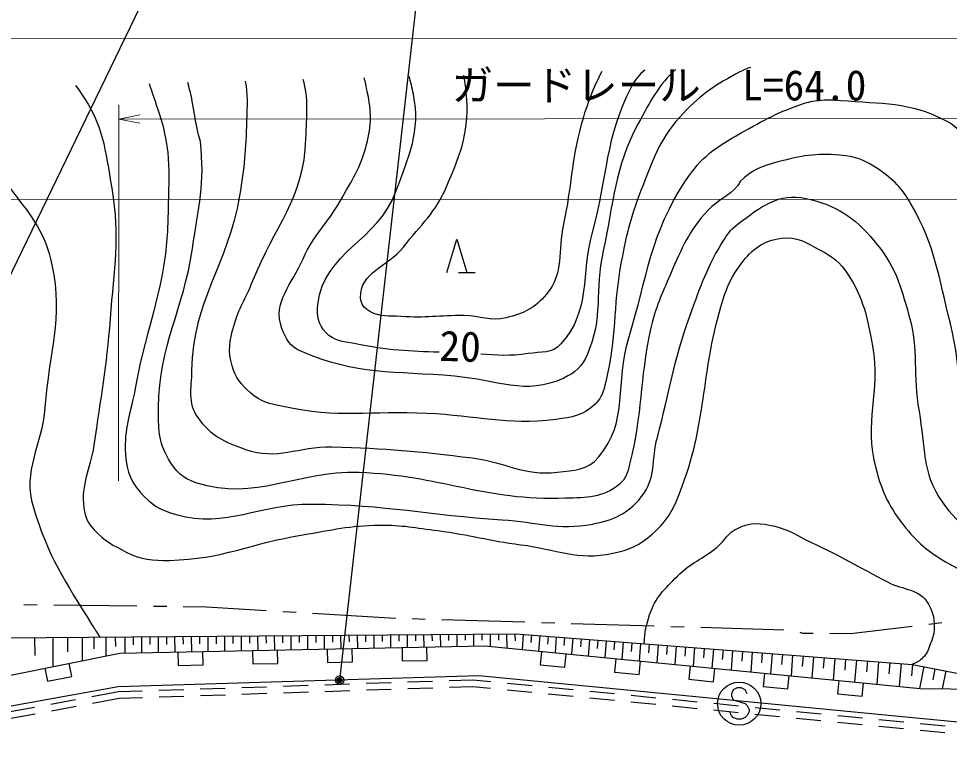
# Model space of a CAD drawing. Units: millimetres, scale not verified. Extents: x 40000 to 680000, y 20000 to 380000.
# Drawn here: x 372894 to 428962, y 297695 to 341401 of the extents above; entities that cross this region are included whole.
import ezdxf
from ezdxf.enums import TextEntityAlignment as Align

# ---------------------------------------------------------------- set-up
doc = ezdxf.new("R2010")
doc.units = ezdxf.units.MM
doc.header["$LTSCALE"] = 1000
doc.header["$PDMODE"] = 32
doc.header["$PDSIZE"] = 500
for name, color, linetype, lineweight in [('M-BGD', 7, 'Continuous', 25), ('M-BMK-ROW', 30, 'Continuous', 25), ('M-STR-HTXT', 7, 'Continuous', 13), ('M-STR-STRC', 7, 'Continuous', 25)]:
    doc.layers.add(name, color=color, linetype=linetype, lineweight=lineweight)
doc.styles.add('ＭＳ ゴシック', font='')
doc.styles.get('ＭＳ ゴシック').set_extended_font_data('MS Gothic')

msp = doc.modelspace()

# ---------------------------------------------------------------- linework, layer by layer
at = {"layer": 'M-BGD'}
for p, q in [((398689, 326118), (399289, 328118)), ((399289, 328118), (399889, 326118)), ((399389, 326118), (400389, 326118)), ((373854, 304134), (373862, 303039)), ((374948, 304142), (374962, 302375)), ((375832, 304149), (375839, 303265)), ((376716, 304156), (376727, 302729)), ((377429, 304161), (377434, 303448)), ((378142, 304167), (378151, 303016)), ((378718, 304171), (378722, 303596)), ((379293, 304176), (379301, 303192)), ((379793, 304180), (379797, 303688)), ((380293, 304183), (380301, 303212)), ((380793, 304187), (380797, 303702)), ((381293, 304191), (381301, 303232)), ((381793, 304195), (381797, 303715)), ((382293, 304199), (382301, 303251)), ((382793, 304203), (382797, 303729)), ((383293, 304207), (383300, 303271)), ((383793, 304211), (383797, 303743)), ((384293, 304214), (384300, 303291)), ((384793, 304218), (384797, 303757)), ((385293, 304222), (385300, 303311)), ((385793, 304226), (385797, 303770)), ((386293, 304230), (386300, 303330)), ((386793, 304234), (386797, 303784)), ((387293, 304238), (387300, 303350)), ((387793, 304241), (387797, 303798)), ((388293, 304245), (388300, 303370)), ((388793, 304249), (388796, 303811)), ((389293, 304253), (389300, 303390)), ((389793, 304257), (389796, 303825)), ((390293, 304261), (390300, 303409)), ((390793, 304265), (390796, 303839)), ((391293, 304269), (391299, 303429)), ((391793, 304272), (391796, 303853)), ((392293, 304276), (392299, 303449)), ((392793, 304280), (392796, 303866)), ((393293, 304284), (393299, 303469)), ((393793, 304288), (393796, 303880)), ((394293, 304292), (394299, 303488)), ((394793, 304296), (394796, 303894)), ((395293, 304300), (395299, 303508)), ((395793, 304303), (395796, 303908)), ((396293, 304307), (396299, 303528)), ((396793, 304311), (396796, 303921)), ((397293, 304315), (397299, 303547)), ((397793, 304319), (397796, 303935)), ((398293, 304323), (398299, 303567)), ((398793, 304327), (398796, 303949)), ((399293, 304330), (399298, 303587)), ((399793, 304334), (399796, 303963)), ((400293, 304338), (400298, 303607)), ((400793, 304342), (400796, 303976)), ((401293, 304346), (401299, 303589)), ((401793, 304350), (401796, 303971)), ((402293, 304354), (402299, 303491)), ((402793, 304358), (402796, 303926)), ((403291, 304323), (403220, 303401)), ((403790, 304285), (403754, 303824)), ((404288, 304246), (404215, 303304)), ((404787, 304208), (404750, 303736)), ((405285, 304169), (405211, 303206)), ((405784, 304131), (405747, 303649)), ((406282, 304092), (406206, 303109)), ((406781, 304054), (406743, 303562)), ((407279, 304015), (407202, 303011)), ((407781, 303976), (407743, 303475)), ((408283, 303938), (408204, 302913)), ((408795, 303898), (408756, 303386)), ((386991, 303344), (387006, 302544)), ((388506, 302574), (388490, 303374)), ((391490, 303433), (391506, 302633)), ((393005, 302663), (392989, 303462)), ((395989, 303522), (396005, 302722)), ((397504, 302751), (397489, 303551)), ((409307, 303858), (409227, 302813)), ((409830, 303818), (409790, 303296)), ((410353, 303778), (410270, 302711)), ((410886, 303737), (410845, 303203)), ((411419, 303695), (411335, 302607)), ((411963, 303653), (411921, 303109)), ((412507, 303611), (412422, 302501)), ((413063, 303568), (413020, 303013)), ((413618, 303525), (413530, 302392)), ((414184, 303482), (414141, 302915)), ((414751, 303438), (414662, 302282)), ((415329, 303393), (415284, 302815)), ((415907, 303349), (415816, 302169)), ((382492, 303255), (382507, 302455)), ((384007, 302485), (383991, 303285)), ((404387, 303287), (404309, 302491)), ((405802, 302345), (405880, 303141)), ((408866, 302849), (408788, 302052)), ((416497, 303303), (416452, 302713)), ((417087, 303257), (416994, 302053)), ((417689, 303211), (417643, 302609)), ((418291, 303164), (418196, 301936)), ((418905, 303117), (418858, 302503)), ((419520, 303069), (419423, 301816)), ((420147, 303021), (420098, 302394)), ((420773, 302973), (420675, 301693)), ((421413, 302923), (421364, 302284)), ((422053, 302874), (421952, 301568)), ((422705, 302823), (422655, 302171)), ((423358, 302773), (423255, 301441)), ((374478, 302278), (374636, 301493)), ((376107, 301789), (375949, 302573)), ((382507, 302455), (384007, 302485)), ((387006, 302544), (388506, 302574)), ((391506, 302633), (393005, 302663)), ((396005, 302722), (397504, 302751)), ((404309, 302491), (405802, 302345)), ((410281, 301906), (410359, 302703)), ((413345, 302410), (413267, 301614)), ((414760, 301468), (414837, 302264)), ((424024, 302721), (423972, 302055)), ((424690, 302670), (424585, 301311)), ((425370, 302618), (425317, 301938)), ((426049, 302565), (425942, 301178)), ((426743, 302511), (426689, 301818)), ((427425, 302378), (427167, 301058)), ((428085, 302249), (427956, 301589)), ((374636, 301493), (376107, 301789)), ((408788, 302052), (410281, 301906)), ((417823, 301972), (417745, 301176)), ((419238, 301030), (419316, 301826)), ((428745, 302120), (428534, 301042)), ((383837, 301036), (385336, 301086)), ((386335, 301120), (387834, 301170)), ((388834, 301204), (390333, 301254)), ((391332, 301288), (392831, 301339)), ((393831, 301372), (395330, 301423)), ((396329, 301456), (397829, 301507)), ((396345, 301057), (397844, 301107)), ((398828, 301540), (400251, 301588)), ((398843, 301141), (400238, 301188)), ((400238, 301188), (401320, 301082)), ((400251, 301588), (401333, 301482)), ((402328, 301385), (403821, 301239)), ((404816, 301141), (406309, 300995)), ((413267, 301614), (414760, 301468)), ((417745, 301176), (419238, 301030)), ((422302, 301534), (422224, 300738)), ((423717, 300592), (423795, 301388)), ((377298, 300573), (378915, 300870)), ((378915, 300870), (380339, 300918)), ((381338, 300952), (382837, 301002)), ((381353, 300552), (382852, 300602)), ((383852, 300636), (385351, 300686)), ((386350, 300720), (387849, 300771)), ((388849, 300804), (390348, 300855)), ((391347, 300888), (392847, 300939)), ((393846, 300973), (395345, 301023)), ((402315, 300984), (403808, 300838)), ((404803, 300741), (406296, 300594)), ((407304, 300898), (408797, 300751)), ((409792, 300654), (411285, 300508)), ((422224, 300738), (423717, 300592)), ((374839, 300122), (376314, 300393)), ((374880, 299723), (376355, 299993)), ((377339, 300174), (378959, 300471)), ((378959, 300471), (380354, 300518)), ((407291, 300497), (408784, 300351)), ((409779, 300253), (411272, 300107)), ((412267, 300010), (413760, 299863)), ((412281, 300410), (413773, 300264)), ((414769, 300167), (416261, 300020)), ((372380, 299670), (373855, 299941)), ((372421, 299271), (373896, 299542)), ((414755, 299766), (416248, 299620)), ((417243, 299522), (418736, 299376)), ((417257, 299923), (418750, 299777)), ((419745, 299679), (421238, 299533)), ((422233, 299436), (423726, 299289)), ((419732, 299279), (421224, 299132)), ((422220, 299035), (423712, 298889)), ((424721, 299192), (426214, 299046)), ((427209, 298948), (428702, 298802)), ((424708, 298791), (426201, 298645)), ((427196, 298548), (428689, 298401))]:
    msp.add_line(p, q, dxfattribs=at)
for points in [[(344801, 299872), (359113, 304020), (402842, 304358), (426743, 302511), (434560, 300983)], [(335867, 297695), (344801, 299872), (362604, 299891), (379000, 303186), (400980, 303620), (427202, 301055), (434560, 300983), (442216, 299243)], [(442216, 299243), (430736, 298921), (426961, 299265), (400612, 301824), (378900, 301156), (362401, 298186), (344571, 297768), (335867, 297695)]]:
    msp.add_lwpolyline(points, dxfattribs=at)
for points, knots in [([(417007, 338467), (416801, 338398), (416587, 338311), (416349, 338187), (414891, 337427), (414079, 336903), (412945, 335713), (411603, 334305), (411218, 333182), (410507, 331371), (409811, 329595), (409523, 328548), (409179, 326672), (408673, 323902), (408938, 322255), (408257, 319523), (408117, 318962), (408041, 318586), (407624, 318186), (406908, 317497), (406239, 317388), (405253, 317265), (402241, 316890), (400523, 317484), (397491, 317627), (394105, 317786), (392132, 317302), (388824, 318040), (388016, 318221), (387480, 318299), (386870, 318858), (386300, 319378), (385957, 319742), (385752, 320485), (385504, 321391), (385595, 321984), (385850, 322888), (386160, 323985), (386570, 324515), (386990, 325574), (388310, 328903), (390092, 330580), (390205, 334159), (390249, 335568), (390369, 336594), (390039, 337739)], [0, 0, 0, 0, 1, 1, 1, 2, 2, 2, 3, 3, 3, 4, 4, 4, 5, 5, 5, 6, 6, 6, 7, 7, 7, 8, 8, 8, 9, 9, 9, 10, 10, 10, 11, 11, 11, 12, 12, 12, 13, 13, 13, 14, 14, 14, 15, 15, 15, 15]), ([(412489, 338345), (411488, 337471), (410961, 336457), (410220, 335079), (408747, 332342), (408778, 330442), (408106, 327407), (407571, 324993), (408138, 323413), (407140, 321151), (406828, 320445), (406438, 320085), (405740, 319758), (403408, 318667), (401715, 319646), (399150, 319867), (395502, 320181), (393258, 319915), (389897, 321367), (389256, 321644), (388994, 322087), (388756, 322743), (388172, 324354), (389355, 325367), (390037, 326939), (390679, 328418), (391481, 329004), (392266, 330412), (392981, 331694), (393491, 332395), (393854, 333817), (394160, 335017), (394155, 335776), (393897, 336987), (393829, 337303), (393778, 337580), (393716, 337838)], [0, 0, 0, 0, 1, 1, 1, 2, 2, 2, 3, 3, 3, 4, 4, 4, 5, 5, 5, 6, 6, 6, 7, 7, 7, 8, 8, 8, 9, 9, 9, 10, 10, 10, 11, 11, 11, 12, 12, 12, 12]), ([(408018, 338224), (407537, 337240), (407142, 336338), (406787, 335019), (406168, 332724), (406215, 331352), (405719, 329027), (405364, 327368), (405771, 326114), (404689, 324807), (403990, 323963), (403336, 323641), (402271, 323383), (401300, 323148), (400716, 323501), (399717, 323514), (398239, 323534), (397406, 323352), (395932, 323468), (395193, 323526), (394698, 323396), (394057, 323771), (393724, 323965), (393511, 324199), (393498, 324584), (393445, 326145), (395097, 326423), (396069, 327644), (397171, 329029), (398005, 329705), (398699, 331333), (399575, 333389), (400075, 334712), (399858, 336937), (399819, 337332), (399774, 337679), (399716, 338000)], [0, 0, 0, 0, 1, 1, 1, 2, 2, 2, 3, 3, 3, 4, 4, 4, 5, 5, 5, 6, 6, 6, 7, 7, 7, 8, 8, 8, 9, 9, 9, 10, 10, 10, 11, 11, 11, 12, 12, 12, 12]), ([(410613, 338295), (410297, 338034), (410024, 337735), (409791, 337277), (408199, 334153), (408385, 331991), (407457, 328610), (406726, 325949), (407402, 323854), (405551, 321807), (405016, 321215), (404381, 321351), (403593, 321228), (402463, 321054), (401703, 321131), (400730, 321203)], [0, 0, 0, 0, 1, 1, 1, 2, 2, 2, 3, 3, 3, 4, 4, 4, 5, 5, 5, 5]), ([(444948, 304317), (444536, 304779), (444383, 304916), (443988, 305264), (443194, 305966), (442581, 306136), (441715, 306746), (439923, 308010), (439074, 308942), (437204, 310088), (435125, 311362), (433504, 311337), (431627, 312894), (430858, 313533), (430799, 314229), (430443, 315163), (429331, 318084), (429795, 320010), (429022, 323039), (428290, 325909), (428127, 327675), (426649, 330242), (426091, 331212), (425606, 331692), (424687, 332330), (423890, 332883), (423321, 333101), (422355, 333182), (420898, 333305), (420048, 333145), (418635, 332769), (417669, 332512), (417063, 332302), (416366, 331585), (416290, 331506), (416288, 331430), (416217, 331345), (415636, 330648), (415044, 330529), (414428, 329862), (413245, 328580), (412852, 327615), (412164, 326012), (411621, 324746), (411260, 324042), (410965, 322697), (410277, 319556), (410490, 317680), (409697, 314565), (409566, 314049), (409486, 313692), (409076, 313353), (408064, 312519), (407135, 312567), (405824, 312515), (400939, 312323), (398289, 313898), (393402, 314058), (389557, 314183), (387232, 312271), (383572, 313454), (382763, 313715), (382361, 314147), (381928, 314877), (381298, 315938), (381320, 316746), (381329, 317980), (381358, 321807), (382807, 323777), (383368, 327563), (383737, 330054), (384130, 331491), (383843, 333992), (383816, 334220), (383750, 334338), (383697, 334562), (383422, 335721), (383419, 336407), (383084, 337551)], [0, 0, 0, 0, 1, 1, 1, 2, 2, 2, 3, 3, 3, 4, 4, 4, 5, 5, 5, 6, 6, 6, 7, 7, 7, 8, 8, 8, 9, 9, 9, 10, 10, 10, 11, 11, 11, 12, 12, 12, 13, 13, 13, 14, 14, 14, 15, 15, 15, 16, 16, 16, 17, 17, 17, 18, 18, 18, 19, 19, 19, 20, 20, 20, 21, 21, 21, 22, 22, 22, 23, 23, 23, 24, 24, 24, 25, 25, 25, 26, 26, 26, 26]), ([(386541, 337644), (386714, 336838), (386653, 336202), (386626, 335255), (386575, 333479), (386501, 332477), (386203, 330725), (385487, 326525), (383383, 324466), (383315, 320206), (383297, 319092), (383042, 318288), (383685, 317379), (384462, 316278), (385282, 315911), (386552, 315460), (388473, 314778), (389731, 315656), (391770, 315607), (395077, 315527), (396930, 315353), (400212, 314944), (402226, 314693), (403320, 313852), (405336, 314084), (406367, 314202), (407168, 314196), (407833, 314993), (409690, 317217), (408796, 319416), (409648, 322185), (410804, 325939), (410912, 328359), (413071, 331639), (414012, 333068), (414893, 333666), (416385, 334502), (417833, 335314), (418657, 335787), (420235, 336300), (420620, 336426), (420851, 336458), (421255, 336492), (421704, 336530), (421960, 336518), (422409, 336478), (424929, 336252), (426532, 336431), (428768, 335248), (429879, 334661), (430157, 333838), (430821, 332771), (431206, 332153), (431338, 331751), (431549, 331053), (432290, 328606), (431882, 327078), (432081, 324530), (432175, 323332), (432244, 322662), (432302, 321463), (432369, 320074), (432130, 319277), (432350, 317904), (432570, 316531), (432801, 315674), (433691, 314605), (435432, 312517), (437246, 312284), (439414, 310643), (441171, 309312), (442139, 308539), (443775, 307061), (444428, 306472), (444944, 306259), (445408, 305512), (445551, 305281), (445620, 305185), (445740, 304899)], [0, 0, 0, 0, 1, 1, 1, 2, 2, 2, 3, 3, 3, 4, 4, 4, 5, 5, 5, 6, 6, 6, 7, 7, 7, 8, 8, 8, 9, 9, 9, 10, 10, 10, 11, 11, 11, 12, 12, 12, 13, 13, 13, 14, 14, 14, 15, 15, 15, 16, 16, 16, 17, 17, 17, 18, 18, 18, 19, 19, 19, 20, 20, 20, 21, 21, 21, 22, 22, 22, 23, 23, 23, 24, 24, 24, 25, 25, 25, 26, 26, 26, 26]), ([(398232, 321311), (396483, 321362), (395122, 321404), (393113, 321828), (392410, 321976), (391887, 321968), (391399, 322496), (390932, 323001), (390843, 323508), (390923, 324191), (391296, 327396), (394512, 327956), (395620, 330987), (396420, 333173), (397124, 334568), (396677, 336854), (396600, 337245), (396516, 337591), (396420, 337911)], [0, 0, 0, 0, 1, 1, 1, 2, 2, 2, 3, 3, 3, 4, 4, 4, 5, 5, 5, 6, 6, 6, 6]), ([(376330, 337368), (376430, 337234), (376530, 337095), (376630, 336952), (377986, 335013), (378115, 333525), (378503, 331191), (379007, 328162), (378636, 326393), (378403, 323331), (378174, 320332), (377854, 318671), (377420, 315695), (377205, 314221), (376634, 313404), (376828, 311927), (376903, 311356), (377073, 311019), (377465, 310598), (378083, 309935), (378566, 309690), (379373, 309277), (380300, 308803), (380951, 308757), (381992, 308778), (385178, 308843), (386860, 309799), (390005, 310314), (391802, 310608), (392809, 310876), (394630, 310897), (396012, 310912), (396782, 310744), (398153, 310567), (400117, 310313), (401187, 309971), (403151, 309719), (405305, 309442), (406563, 308748), (408688, 309201), (409706, 309418), (410297, 309689), (411082, 310373), (412081, 311243), (412418, 312008), (412875, 313252), (414416, 317454), (413986, 320174), (415318, 324448), (415602, 325358), (415837, 325868), (416411, 326630), (417088, 327529), (417726, 328023), (418841, 328180), (419790, 328313), (420334, 327896), (421184, 327453), (421938, 327061), (422369, 326744), (422828, 326030), (423795, 324524), (424014, 323463), (424327, 321701), (424833, 318862), (423772, 317104), (424526, 314320), (424937, 312800), (425354, 311945), (426347, 310722), (427175, 309702), (427796, 309226), (428939, 308576), (431573, 307077), (433443, 307080), (436163, 305742), (438586, 304551), (439441, 304022), (442143, 302276)], [0, 0, 0, 0, 1, 1, 1, 2, 2, 2, 3, 3, 3, 4, 4, 4, 5, 5, 5, 6, 6, 6, 7, 7, 7, 8, 8, 8, 9, 9, 9, 10, 10, 10, 11, 11, 11, 12, 12, 12, 13, 13, 13, 14, 14, 14, 15, 15, 15, 16, 16, 16, 17, 17, 17, 18, 18, 18, 19, 19, 19, 20, 20, 20, 21, 21, 21, 22, 22, 22, 23, 23, 23, 24, 24, 24, 25, 25, 25, 26, 26, 26, 26]), ([(380754, 337488), (380943, 336952), (381131, 336380), (381341, 335749), (382136, 333371), (381926, 331859), (381885, 329352), (381820, 325285), (380624, 323132), (379913, 319128), (379663, 317715), (379290, 316937), (379320, 315502), (379343, 314420), (379500, 313690), (380218, 312879), (380876, 312136), (381417, 311793), (382377, 311535), (385472, 310703), (387354, 312189), (390559, 312166), (395052, 312133), (397539, 311513), (402022, 311221), (404143, 311082), (405369, 310570), (407456, 310966), (408748, 311211), (409572, 311575), (410401, 312595), (411318, 313722), (410995, 314782), (411372, 316185), (412138, 319038), (412315, 320715), (413325, 323492), (414002, 325355), (414356, 326439), (415408, 328120), (415669, 328539), (415864, 328758), (416257, 329056), (417609, 330083), (418676, 330935), (420333, 330567), (422163, 330160), (423200, 329469), (424413, 328040), (425672, 326555), (426008, 325402), (426529, 323526), (427135, 321343), (426733, 319987), (427132, 317757), (427520, 315590), (427272, 314106), (428525, 312296), (429610, 310730), (430756, 310276), (432442, 309391), (434424, 308350), (435783, 308350), (437849, 307489), (440016, 306586), (441390, 306230), (443174, 304706), (443623, 304322), (443823, 304179), (444279, 303675)], [0, 0, 0, 0, 1, 1, 1, 2, 2, 2, 3, 3, 3, 4, 4, 4, 5, 5, 5, 6, 6, 6, 7, 7, 7, 8, 8, 8, 9, 9, 9, 10, 10, 10, 11, 11, 11, 12, 12, 12, 13, 13, 13, 14, 14, 14, 15, 15, 15, 16, 16, 16, 17, 17, 17, 18, 18, 18, 19, 19, 19, 20, 20, 20, 21, 21, 21, 22, 22, 22, 23, 23, 23, 23]), ([(366419, 334987), (368348, 334170), (369103, 333945), (370532, 332825), (371364, 332174), (371871, 331824), (372518, 330990), (373718, 329443), (374496, 328494), (374898, 326578), (375589, 323290), (374725, 321337), (374475, 317986), (374300, 315623), (373097, 314226), (373785, 311958), (374679, 309008), (375679, 307513), (377313, 304900), (377494, 304611), (377551, 304504), (377785, 304164)], [0, 0, 0, 0, 1, 1, 1, 2, 2, 2, 3, 3, 3, 4, 4, 4, 5, 5, 5, 6, 6, 6, 7, 7, 7, 7]), ([(410586, 303760), (410619, 304520), (410684, 304846), (410906, 305502), (411264, 306561), (411792, 307030), (412577, 307827), (413389, 308649), (414078, 308831), (414966, 309570), (415467, 309988), (415602, 310423), (416190, 310704), (416984, 311083), (417585, 311047), (418438, 310833), (419361, 310601), (419806, 310253), (420666, 309844), (422483, 308980), (423463, 308419), (425240, 307477), (426205, 306966), (427163, 307097), (427696, 306144), (428002, 305597), (428080, 305203), (428044, 304577), (428025, 304234), (427932, 304051), (427812, 303729), (427687, 303390), (427628, 303170), (427372, 302917), (427164, 302711), (427032, 302640), (426743, 302511)], [0, 0, 0, 0, 1, 1, 1, 2, 2, 2, 3, 3, 3, 4, 4, 4, 5, 5, 5, 6, 6, 6, 7, 7, 7, 8, 8, 8, 9, 9, 9, 10, 10, 10, 11, 11, 11, 12, 12, 12, 12])]:
    msp.add_open_spline(points, degree=3, knots=knots, dxfattribs=at)
at = {"layer": 'M-BMK-ROW'}
for p, q in [((373214, 306111), (374014, 306101)), ((375014, 306090), (380014, 306031)), ((381014, 306020), (381814, 306010)), ((382814, 305999), (384221, 305982)), ((384221, 305982), (387807, 305767)), ((388805, 305707), (389604, 305659)), ((390602, 305599), (395579, 305300)), ((395579, 305300), (395593, 305299)), ((396593, 305269), (397392, 305245)), ((398392, 305215), (403390, 305066)), ((404389, 305036), (405189, 305012)), ((427723, 304934), (428517, 305028)), ((406188, 304982), (411186, 304832)), ((412186, 304802), (412985, 304778)), ((413985, 304749), (418983, 304599)), ((423032, 304379), (426729, 304817)), ((419962, 304445), (420115, 304399)), ((420115, 304399), (420755, 304394)), ((421755, 304388), (423032, 304379))]:
    msp.add_line(p, q, dxfattribs=at)
at = {"layer": 'M-STR-HTXT'}
for p, q in [((335999, 340176), (442319, 340241)), ((378913, 313560), (378938, 336204)), ((378937, 335351), (380187, 335602)), ((378937, 335351), (449215, 335394)), ((378937, 335351), (380187, 335102)), ((68677, 330310), (568662, 330615))]:
    msp.add_line(p, q, dxfattribs=at)
at = {"layer": 'M-STR-STRC'}
for p, q in [((383927, 349795), (359145, 298617)), ((397301, 346405), (392230, 301566)), ((416183, 301095), (415947, 300977)), ((416419, 301095), (416183, 301095)), ((416656, 300977), (416419, 301095)), ((415947, 300977), (415828, 300741)), ((415828, 300741), (415828, 300622)), ((415828, 300622), (415947, 300386)), ((416774, 300741), (416656, 300977)), ((415947, 300386), (416656, 300150)), ((416656, 300150), (416774, 300031)), ((416774, 300031), (416892, 299795)), ((415828, 299441), (415710, 299677)), ((415947, 299322), (415828, 299441)), ((416774, 299441), (416656, 299322)), ((416892, 299677), (416774, 299441)), ((416892, 299795), (416892, 299677)), ((416183, 299204), (415947, 299322)), ((416419, 299204), (416183, 299204)), ((416656, 299322), (416419, 299204))]:
    msp.add_line(p, q, dxfattribs=at)
for centre, radius in [((392230, 301566), 150), ((392230, 301566), 120), ((392230, 301566), 90), ((392230, 301566), 60), ((392230, 301566), 30), ((416301, 300150), 1300)]:
    msp.add_circle(centre, radius, dxfattribs=at)
msp.add_point((392230, 301566), dxfattribs=at)

# ---------------------------------------------------------------- texts
at = {"layer": 'M-BGD', "style": 'ＭＳ ゴシック'}
msp.add_text('20', height=1833, rotation=358.175, dxfattribs=at).set_placement((398198, 320247), align=Align.BOTTOM_LEFT)
at = {"layer": 'M-STR-HTXT', "style": 'ＭＳ ゴシック'}
msp.add_text('ガードレール\u3000L=64.0', height=1833, dxfattribs=at).set_placement((411472, 335924), align=Align.BOTTOM_CENTER)

doc.saveas('drawing.dxf')
